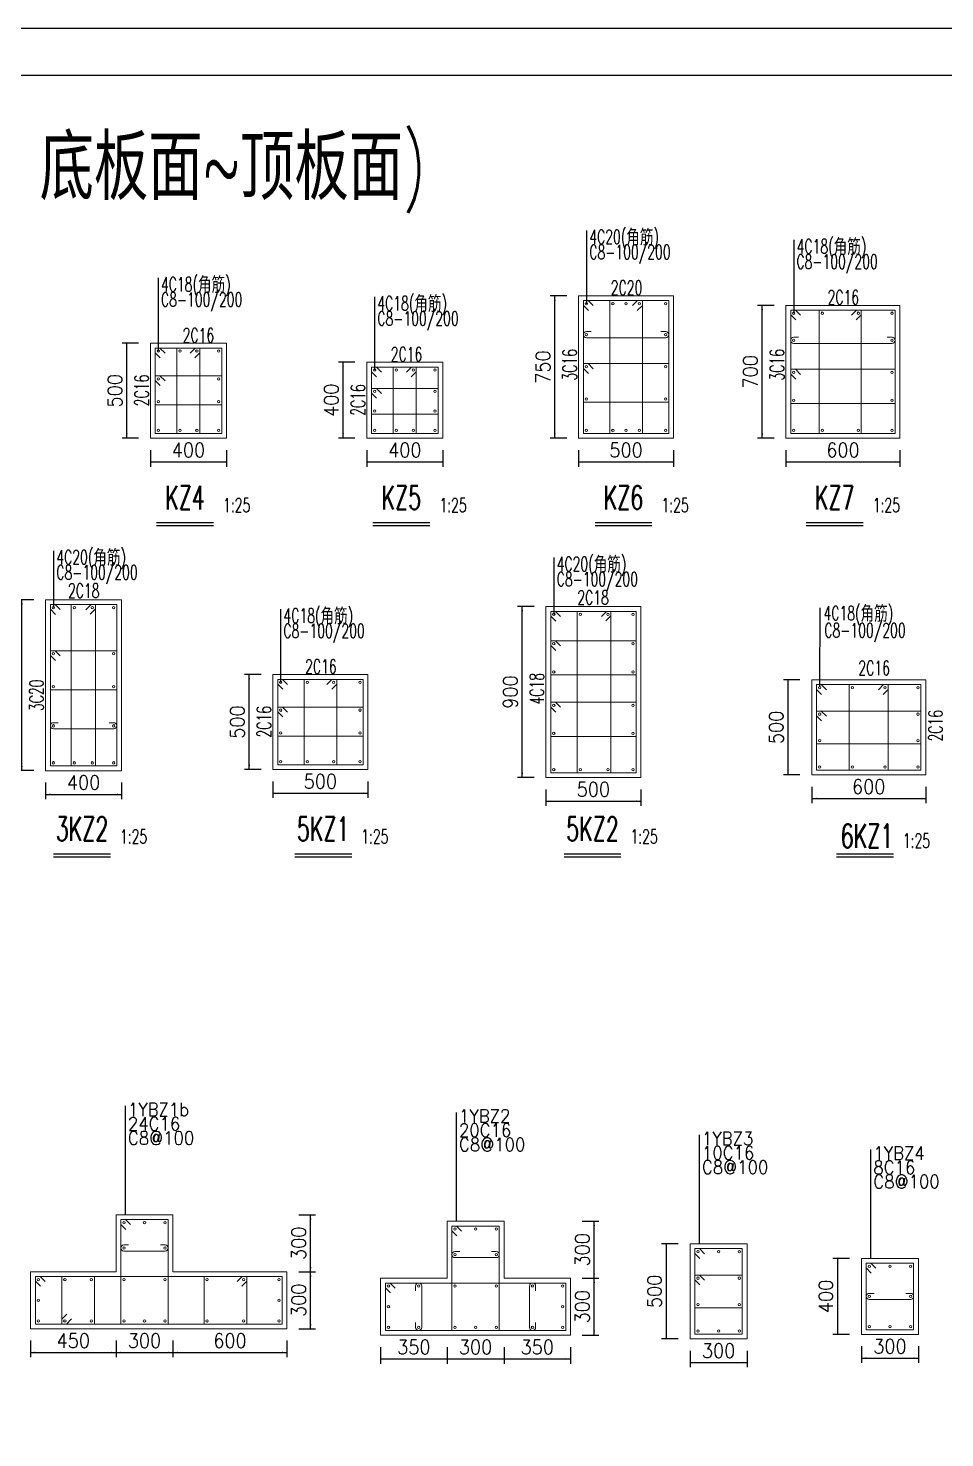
# Model space of a CAD drawing. Extents: x 292423 to 377252, y 106557 to 361882.
# Drawn here: x 311140 to 330456, y 332182 to 361882 of the extents above; entities that cross this region are included whole.
import ezdxf
from ezdxf.enums import TextEntityAlignment as Align

# ---------------------------------------------------------------- set-up
doc = ezdxf.new("R2010")
doc.units = 0
doc.header["$LTSCALE"] = 1000
for name, color, linetype in [('1508', 2, 'Continuous'), ('Note', 7, 'Continuous'), ('TEXT', 7, 'Continuous'), ('THICK', 6, 'Continuous'), ('THIN', 7, 'Continuous'), ('tk', 7, 'Continuous'), ('Y阴影', 254, 'Continuous'), ('柱', 2, 'Continuous')]:
    doc.layers.add(name, color=color, linetype=linetype)
for name, color, linetype, lineweight in [('REIN', 6, 'Continuous', 18), ('Z-柱大样外框', 7, 'ByLayer', 18), ('Z-详图标注', 3, 'Continuous', 18)]:
    doc.layers.add(name, color=color, linetype=linetype, lineweight=lineweight)
doc.styles.get("Standard").update_dxf_attribs({"font": 'standard'})
doc.dimstyles.get("Standard").update_dxf_attribs({"dimtxt": 300, "dimasz": 100, "dimexe": 100, "dimexo": 250, "dimgap": 100, "dimtad": 0, "dimtoh": 1, "dimdec": 0, "dimlfac": 0.25, "dimdsep": 46, "dimcen": 0.09, "dimclrt": 7, "dimadec": 0, "dimazin": 0, "dimtfac": 1, "dimtdec": 4, "dimtofl": 0, "dimtmove": 0, "dimatfit": 3, "dimfxl": 1, "dimtolj": 1, "dimtzin": 0, "dimarcsym": 0})

# ---------------------------------------------------------------- blocks, each defined once
blk = doc.blocks.new('*D283')
at = {"layer": 'Z-详图标注', "color": 0, "linetype": 'ByBlock', "lineweight": -2}
for p, q in [((316298, 346013), (316298, 345663)), ((318298, 346013), (318298, 345663)), ((316298, 345763), (318298, 345763))]:
    blk.add_line(p, q, dxfattribs=at)
for points in [[(316298, 345763), (316398, 345779), (316398, 345746)], [(318298, 345763), (318198, 345746), (318198, 345779)]]:
    blk.add_solid(points, dxfattribs=at)
at = {"layer": 'Z-详图标注', "color": 7, "linetype": 'Continuous', "lineweight": -2, "insert": (317298, 346013), "char_height": 300, "width": 566.67, "attachment_point": 5}
blk.add_mtext('500', dxfattribs=at)
blk = doc.blocks.new('*D340')
at = {"layer": 'Z-详图标注', "color": 0, "linetype": 'ByBlock', "lineweight": -2}
for p, q in [((316048, 348263), (315698, 348263)), ((315798, 346263), (315798, 348263)), ((316048, 346263), (315698, 346263))]:
    blk.add_line(p, q, dxfattribs=at)
for points in [[(315798, 348263), (315815, 348163), (315781, 348163)], [(315798, 346263), (315781, 346363), (315815, 346363)]]:
    blk.add_solid(points, dxfattribs=at)
at = {"layer": 'Z-详图标注', "color": 7, "linetype": 'Continuous', "lineweight": -2, "insert": (315548, 347263), "char_height": 300, "width": 566.67, "attachment_point": 5, "rotation": 90}
blk.add_mtext('500', dxfattribs=at)
blk = doc.blocks.new('*D439')
at = {"layer": 'Z-详图标注', "color": 0, "linetype": 'ByBlock', "lineweight": -2}
for p, q in [((322051, 345845), (322051, 345495)), ((324051, 345845), (324051, 345495)), ((322051, 345595), (324051, 345595))]:
    blk.add_line(p, q, dxfattribs=at)
for points in [[(322051, 345595), (322151, 345612), (322151, 345579)], [(324051, 345595), (323951, 345579), (323951, 345612)]]:
    blk.add_solid(points, dxfattribs=at)
at = {"layer": 'Z-详图标注', "color": 7, "linetype": 'Continuous', "lineweight": -2, "insert": (323051, 345845), "char_height": 300, "width": 566.67, "attachment_point": 5}
blk.add_mtext('500', dxfattribs=at)
blk = doc.blocks.new('*D43')
at = {"layer": 'Z-详图标注', "color": 0, "linetype": 'ByBlock', "lineweight": -2}
for p, q in [((321801, 349695), (321451, 349695)), ((321551, 346095), (321551, 349695)), ((321801, 346095), (321451, 346095))]:
    blk.add_line(p, q, dxfattribs=at)
for points in [[(321551, 349695), (321568, 349595), (321535, 349595)], [(321551, 346095), (321535, 346195), (321568, 346195)]]:
    blk.add_solid(points, dxfattribs=at)
at = {"layer": 'Z-详图标注', "color": 7, "linetype": 'Continuous', "lineweight": -2, "insert": (321301, 347895), "char_height": 300, "width": 556.67, "attachment_point": 5, "rotation": 90}
blk.add_mtext('900', dxfattribs=at)
blk = doc.blocks.new('*D384')
at = {"layer": 'Z-详图标注', "color": 0, "linetype": 'ByBlock', "lineweight": -2}
for p, q in [((327653, 345901), (327653, 345551)), ((330053, 345901), (330053, 345551)), ((327653, 345651), (330053, 345651))]:
    blk.add_line(p, q, dxfattribs=at)
for points in [[(327653, 345651), (327753, 345668), (327753, 345634)], [(330053, 345651), (329953, 345634), (329953, 345668)]]:
    blk.add_solid(points, dxfattribs=at)
at = {"layer": 'Z-详图标注', "color": 7, "linetype": 'Continuous', "lineweight": -2, "insert": (328853, 345901), "char_height": 300, "width": 556.67, "attachment_point": 5}
blk.add_mtext('600', dxfattribs=at)
blk = doc.blocks.new('*D859')
at = {"layer": 'Z-详图标注', "color": 0, "linetype": 'ByBlock', "lineweight": -2}
for p, q in [((327403, 348151), (327053, 348151)), ((327153, 346151), (327153, 348151)), ((327403, 346151), (327053, 346151))]:
    blk.add_line(p, q, dxfattribs=at)
for points in [[(327153, 348151), (327170, 348051), (327136, 348051)], [(327153, 346151), (327136, 346251), (327170, 346251)]]:
    blk.add_solid(points, dxfattribs=at)
at = {"layer": 'Z-详图标注', "color": 7, "linetype": 'Continuous', "lineweight": -2, "insert": (326903, 347151), "char_height": 300, "width": 566.67, "attachment_point": 5, "rotation": 90}
blk.add_mtext('500', dxfattribs=at)
blk = doc.blocks.new('*D721')
at = {"layer": 'Z-详图标注', "color": 0, "linetype": 'ByBlock', "lineweight": -2}
for p, q in [((318567, 334094), (318567, 333744)), ((318567, 333844), (319967, 333844)), ((319967, 334094), (319967, 333744))]:
    blk.add_line(p, q, dxfattribs=at)
for points in [[(318567, 333844), (318667, 333861), (318667, 333827)], [(319967, 333844), (319867, 333827), (319867, 333861)]]:
    blk.add_solid(points, dxfattribs=at)
at = {"layer": 'Z-详图标注', "color": 7, "linetype": 'Continuous', "lineweight": -2, "insert": (319267, 334094), "char_height": 300, "width": 566.67, "attachment_point": 5}
blk.add_mtext('350', dxfattribs=at)
blk = doc.blocks.new('*D332')
at = {"layer": 'Z-详图标注', "color": 0, "linetype": 'ByBlock', "lineweight": -2}
for p, q in [((319967, 334094), (319967, 333744)), ((319967, 333844), (321167, 333844)), ((321167, 334094), (321167, 333744))]:
    blk.add_line(p, q, dxfattribs=at)
for points in [[(319967, 333844), (320067, 333861), (320067, 333827)], [(321167, 333844), (321067, 333827), (321067, 333861)]]:
    blk.add_solid(points, dxfattribs=at)
at = {"layer": 'Z-详图标注', "color": 7, "linetype": 'Continuous', "lineweight": -2, "insert": (320567, 334094), "char_height": 300, "width": 566.67, "attachment_point": 5}
blk.add_mtext('300', dxfattribs=at)
blk = doc.blocks.new('*D820')
at = {"layer": 'Z-详图标注', "color": 0, "linetype": 'ByBlock', "lineweight": -2}
for p, q in [((321167, 334094), (321167, 333744)), ((321167, 333844), (322567, 333844)), ((322567, 334094), (322567, 333744))]:
    blk.add_line(p, q, dxfattribs=at)
for points in [[(321167, 333844), (321267, 333861), (321267, 333827)], [(322567, 333844), (322467, 333827), (322467, 333861)]]:
    blk.add_solid(points, dxfattribs=at)
at = {"layer": 'Z-详图标注', "color": 7, "linetype": 'Continuous', "lineweight": -2, "insert": (321867, 334094), "char_height": 300, "width": 566.67, "attachment_point": 5}
blk.add_mtext('350', dxfattribs=at)
blk = doc.blocks.new('*D432')
at = {"layer": 'Z-详图标注', "color": 0, "linetype": 'ByBlock', "lineweight": -2}
for p, q in [((322817, 335544), (323167, 335544)), ((323067, 334344), (323067, 335544)), ((322817, 334344), (323167, 334344))]:
    blk.add_line(p, q, dxfattribs=at)
for points in [[(323067, 335544), (323084, 335444), (323051, 335444)], [(323067, 334344), (323051, 334444), (323084, 334444)]]:
    blk.add_solid(points, dxfattribs=at)
at = {"layer": 'Z-详图标注', "color": 7, "linetype": 'Continuous', "lineweight": -2, "insert": (322817, 334944), "char_height": 300, "width": 566.67, "attachment_point": 5, "rotation": 90}
blk.add_mtext('300', dxfattribs=at)
blk = doc.blocks.new('*D492')
at = {"layer": 'Z-详图标注', "color": 0, "linetype": 'ByBlock', "lineweight": -2}
for p, q in [((322817, 336744), (323167, 336744)), ((323067, 335544), (323067, 336744)), ((322817, 335544), (323167, 335544))]:
    blk.add_line(p, q, dxfattribs=at)
for points in [[(323067, 336744), (323084, 336644), (323051, 336644)], [(323067, 335544), (323051, 335644), (323084, 335644)]]:
    blk.add_solid(points, dxfattribs=at)
at = {"layer": 'Z-详图标注', "color": 7, "linetype": 'Continuous', "lineweight": -2, "insert": (322817, 336144), "char_height": 300, "width": 566.67, "attachment_point": 5, "rotation": 90}
blk.add_mtext('300', dxfattribs=at)
blk = doc.blocks.new('*D98')
at = {"layer": 'Z-详图标注', "color": 0, "linetype": 'ByBlock', "lineweight": -2}
for p, q in [((328699, 334111), (328699, 333761)), ((328699, 333861), (329899, 333861)), ((329899, 334111), (329899, 333761))]:
    blk.add_line(p, q, dxfattribs=at)
for points in [[(328699, 333861), (328799, 333877), (328799, 333844)], [(329899, 333861), (329799, 333844), (329799, 333877)]]:
    blk.add_solid(points, dxfattribs=at)
at = {"layer": 'Z-详图标注', "color": 7, "linetype": 'Continuous', "lineweight": -2, "insert": (329299, 334111), "char_height": 300, "width": 566.67, "attachment_point": 5}
blk.add_mtext('300', dxfattribs=at)
blk = doc.blocks.new('*D595')
at = {"layer": 'Z-详图标注', "color": 0, "linetype": 'ByBlock', "lineweight": -2}
for p, q in [((328449, 335961), (328099, 335961)), ((328199, 334361), (328199, 335961)), ((328449, 334361), (328099, 334361))]:
    blk.add_line(p, q, dxfattribs=at)
for points in [[(328199, 335961), (328216, 335861), (328183, 335861)], [(328199, 334361), (328183, 334461), (328216, 334461)]]:
    blk.add_solid(points, dxfattribs=at)
at = {"layer": 'Z-详图标注', "color": 7, "linetype": 'Continuous', "lineweight": -2, "insert": (327949, 335161), "char_height": 300, "width": 576.67, "attachment_point": 5, "rotation": 90}
blk.add_mtext('400', dxfattribs=at)
blk = doc.blocks.new('*D440')
at = {"layer": 'Z-详图标注', "color": 0, "linetype": 'ByBlock', "lineweight": -2}
for p, q in [((325088, 334018), (325088, 333668)), ((326288, 334018), (326288, 333668)), ((325088, 333768), (326288, 333768))]:
    blk.add_line(p, q, dxfattribs=at)
for points in [[(325088, 333768), (325188, 333784), (325188, 333751)], [(326288, 333768), (326188, 333751), (326188, 333784)]]:
    blk.add_solid(points, dxfattribs=at)
at = {"layer": 'Z-详图标注', "color": 7, "linetype": 'Continuous', "lineweight": -2, "insert": (325688, 334018), "char_height": 300, "width": 566.67, "attachment_point": 5}
blk.add_mtext('300', dxfattribs=at)
blk = doc.blocks.new('*D44')
at = {"layer": 'Z-详图标注', "color": 0, "linetype": 'ByBlock', "lineweight": -2}
for p, q in [((324838, 336268), (324488, 336268)), ((324588, 334268), (324588, 336268)), ((324838, 334268), (324488, 334268))]:
    blk.add_line(p, q, dxfattribs=at)
for points in [[(324588, 336268), (324604, 336168), (324571, 336168)], [(324588, 334268), (324571, 334368), (324604, 334368)]]:
    blk.add_solid(points, dxfattribs=at)
at = {"layer": 'Z-详图标注', "color": 7, "linetype": 'Continuous', "lineweight": -2, "insert": (324338, 335268), "char_height": 300, "width": 566.67, "attachment_point": 5, "rotation": 90}
blk.add_mtext('500', dxfattribs=at)
blk = doc.blocks.new('*D546')
at = {"layer": 'Z-详图标注', "color": 0, "linetype": 'ByBlock', "lineweight": -2}
for p, q in [((311191, 334230), (311191, 333880)), ((312991, 334230), (312991, 333880)), ((311191, 333980), (312991, 333980))]:
    blk.add_line(p, q, dxfattribs=at)
for points in [[(311191, 333980), (311291, 333997), (311291, 333963)], [(312991, 333980), (312891, 333963), (312891, 333997)]]:
    blk.add_solid(points, dxfattribs=at)
at = {"layer": 'Z-详图标注', "color": 7, "linetype": 'Continuous', "lineweight": -2, "insert": (312091, 334230), "char_height": 300, "width": 576.67, "attachment_point": 5}
blk.add_mtext('450', dxfattribs=at)
blk = doc.blocks.new('*D155')
at = {"layer": 'Z-详图标注', "color": 0, "linetype": 'ByBlock', "lineweight": -2}
for p, q in [((312991, 334230), (312991, 333880)), ((314191, 334230), (314191, 333880)), ((312991, 333980), (314191, 333980))]:
    blk.add_line(p, q, dxfattribs=at)
for points in [[(312991, 333980), (313091, 333997), (313091, 333963)], [(314191, 333980), (314091, 333963), (314091, 333997)]]:
    blk.add_solid(points, dxfattribs=at)
at = {"layer": 'Z-详图标注', "color": 7, "linetype": 'Continuous', "lineweight": -2, "insert": (313591, 334230), "char_height": 300, "width": 566.67, "attachment_point": 5}
blk.add_mtext('300', dxfattribs=at)
blk = doc.blocks.new('*D650')
at = {"layer": 'Z-详图标注', "color": 0, "linetype": 'ByBlock', "lineweight": -2}
for p, q in [((314191, 334230), (314191, 333880)), ((316591, 334230), (316591, 333880)), ((314191, 333980), (316591, 333980))]:
    blk.add_line(p, q, dxfattribs=at)
for points in [[(314191, 333980), (314291, 333997), (314291, 333963)], [(316591, 333980), (316491, 333963), (316491, 333997)]]:
    blk.add_solid(points, dxfattribs=at)
at = {"layer": 'Z-详图标注', "color": 7, "linetype": 'Continuous', "lineweight": -2, "insert": (315391, 334230), "char_height": 300, "width": 556.67, "attachment_point": 5}
blk.add_mtext('600', dxfattribs=at)
blk = doc.blocks.new('*D86')
at = {"layer": 'Z-详图标注', "color": 0, "linetype": 'ByBlock', "lineweight": -2}
for p, q in [((316841, 335680), (317191, 335680)), ((317091, 334480), (317091, 335680)), ((316841, 334480), (317191, 334480))]:
    blk.add_line(p, q, dxfattribs=at)
for points in [[(317091, 335680), (317107, 335580), (317074, 335580)], [(317091, 334480), (317074, 334580), (317107, 334580)]]:
    blk.add_solid(points, dxfattribs=at)
at = {"layer": 'Z-详图标注', "color": 7, "linetype": 'Continuous', "lineweight": -2, "insert": (316841, 335080), "char_height": 300, "width": 566.67, "attachment_point": 5, "rotation": 90}
blk.add_mtext('300', dxfattribs=at)
blk = doc.blocks.new('*D584')
at = {"layer": 'Z-详图标注', "color": 0, "linetype": 'ByBlock', "lineweight": -2}
for p, q in [((316841, 336880), (317191, 336880)), ((317091, 335680), (317091, 336880)), ((316841, 335680), (317191, 335680))]:
    blk.add_line(p, q, dxfattribs=at)
for points in [[(317091, 336880), (317107, 336780), (317074, 336780)], [(317091, 335680), (317074, 335780), (317107, 335780)]]:
    blk.add_solid(points, dxfattribs=at)
at = {"layer": 'Z-详图标注', "color": 7, "linetype": 'Continuous', "lineweight": -2, "insert": (316841, 336280), "char_height": 300, "width": 566.67, "attachment_point": 5, "rotation": 90}
blk.add_mtext('300', dxfattribs=at)
blk = doc.blocks.new('*D686')
at = {"layer": 'Z-详图标注', "color": 0, "linetype": 'ByBlock', "lineweight": -2}
for p, q in [((311508, 345989), (311508, 345639)), ((311508, 345739), (313108, 345739)), ((313108, 345989), (313108, 345639))]:
    blk.add_line(p, q, dxfattribs=at)
for points in [[(311508, 345739), (311608, 345755), (311608, 345722)], [(313108, 345739), (313008, 345722), (313008, 345755)]]:
    blk.add_solid(points, dxfattribs=at)
at = {"layer": 'Z-详图标注', "color": 7, "linetype": 'Continuous', "lineweight": -2, "insert": (312308, 345989), "char_height": 300, "width": 576.67, "attachment_point": 5}
blk.add_mtext('400', dxfattribs=at)
blk = doc.blocks.new('*D306')
at = {"layer": 'Z-详图标注', "color": 0, "linetype": 'ByBlock', "lineweight": -2}
for p, q in [((311258, 349839), (310908, 349839)), ((311008, 346239), (311008, 349839)), ((311258, 346239), (310908, 346239))]:
    blk.add_line(p, q, dxfattribs=at)
for points in [[(311008, 349839), (311024, 349739), (310991, 349739)], [(311008, 346239), (310991, 346339), (311024, 346339)]]:
    blk.add_solid(points, dxfattribs=at)
at = {"layer": 'Z-详图标注', "color": 7, "linetype": 'Continuous', "lineweight": -2, "insert": (310758, 348039), "char_height": 300, "width": 556.67, "attachment_point": 5, "rotation": 90}
blk.add_mtext('900', dxfattribs=at)
blk = doc.blocks.new('A1tk')
at = {"layer": 'tk', "color": 5}
blk.add_lwpolyline([(0, 0), (0, 59400), (84100, 59400), (84100, 0)], close=True, dxfattribs=at)
at = {"layer": 'tk'}
blk.add_lwpolyline([(2500, 1000), (83100, 1000), (83100, 58400), (2500, 58400)], close=True, dxfattribs=at)
blk = doc.blocks.new('*D327')
at = {"layer": 'Z-详图标注', "color": 0, "linetype": 'ByBlock', "lineweight": -2}
for p, q in [((313717, 352993), (313717, 352643)), ((315317, 352993), (315317, 352643)), ((313717, 352743), (315317, 352743))]:
    blk.add_line(p, q, dxfattribs=at)
for points in [[(313717, 352743), (313817, 352760), (313817, 352726)], [(315317, 352743), (315217, 352726), (315217, 352760)]]:
    blk.add_solid(points, dxfattribs=at)
at = {"layer": 'Z-详图标注', "color": 7, "linetype": 'Continuous', "lineweight": -2, "insert": (314517, 352993), "char_height": 300, "width": 576.67, "attachment_point": 5}
blk.add_mtext('400', dxfattribs=at)
blk = doc.blocks.new('*D816')
at = {"layer": 'Z-详图标注', "color": 0, "linetype": 'ByBlock', "lineweight": -2}
for p, q in [((313467, 355243), (313117, 355243)), ((313217, 353243), (313217, 355243)), ((313467, 353243), (313117, 353243))]:
    blk.add_line(p, q, dxfattribs=at)
for points in [[(313217, 355243), (313234, 355143), (313201, 355143)], [(313217, 353243), (313201, 353343), (313234, 353343)]]:
    blk.add_solid(points, dxfattribs=at)
at = {"layer": 'Z-详图标注', "color": 7, "linetype": 'Continuous', "lineweight": -2, "insert": (312967, 354243), "char_height": 300, "width": 566.67, "attachment_point": 5, "rotation": 90}
blk.add_mtext('500', dxfattribs=at)
blk = doc.blocks.new('*D96')
at = {"layer": 'Z-详图标注', "color": 0, "linetype": 'ByBlock', "lineweight": -2}
for p, q in [((318276, 352993), (318276, 352643)), ((319876, 352993), (319876, 352643)), ((318276, 352743), (319876, 352743))]:
    blk.add_line(p, q, dxfattribs=at)
for points in [[(318276, 352743), (318376, 352760), (318376, 352726)], [(319876, 352743), (319776, 352726), (319776, 352760)]]:
    blk.add_solid(points, dxfattribs=at)
at = {"layer": 'Z-详图标注', "color": 7, "linetype": 'Continuous', "lineweight": -2, "insert": (319076, 352993), "char_height": 300, "width": 576.67, "attachment_point": 5}
blk.add_mtext('400', dxfattribs=at)
blk = doc.blocks.new('*D591')
at = {"layer": 'Z-详图标注', "color": 0, "linetype": 'ByBlock', "lineweight": -2}
for p, q in [((318026, 354843), (317676, 354843)), ((317776, 353243), (317776, 354843)), ((318026, 353243), (317676, 353243))]:
    blk.add_line(p, q, dxfattribs=at)
for points in [[(317776, 354843), (317793, 354743), (317760, 354743)], [(317776, 353243), (317760, 353343), (317793, 353343)]]:
    blk.add_solid(points, dxfattribs=at)
at = {"layer": 'Z-详图标注', "color": 7, "linetype": 'Continuous', "lineweight": -2, "insert": (317526, 354043), "char_height": 300, "width": 576.67, "attachment_point": 5, "rotation": 90}
blk.add_mtext('400', dxfattribs=at)
blk = doc.blocks.new('*D648')
at = {"layer": 'Z-详图标注', "color": 0, "linetype": 'ByBlock', "lineweight": -2}
for p, q in [((322739, 352993), (322739, 352643)), ((324739, 352993), (324739, 352643)), ((322739, 352743), (324739, 352743))]:
    blk.add_line(p, q, dxfattribs=at)
for points in [[(322739, 352743), (322839, 352760), (322839, 352726)], [(324739, 352743), (324639, 352726), (324639, 352760)]]:
    blk.add_solid(points, dxfattribs=at)
at = {"layer": 'Z-详图标注', "color": 7, "linetype": 'Continuous', "lineweight": -2, "insert": (323739, 352993), "char_height": 300, "width": 566.67, "attachment_point": 5}
blk.add_mtext('500', dxfattribs=at)
blk = doc.blocks.new('*D253')
at = {"layer": 'Z-详图标注', "color": 0, "linetype": 'ByBlock', "lineweight": -2}
for p, q in [((322489, 356243), (322139, 356243)), ((322239, 353243), (322239, 356243)), ((322489, 353243), (322139, 353243))]:
    blk.add_line(p, q, dxfattribs=at)
for points in [[(322239, 356243), (322255, 356143), (322222, 356143)], [(322239, 353243), (322222, 353343), (322255, 353343)]]:
    blk.add_solid(points, dxfattribs=at)
at = {"layer": 'Z-详图标注', "color": 7, "linetype": 'Continuous', "lineweight": -2, "insert": (321989, 354743), "char_height": 300, "width": 566.67, "attachment_point": 5, "rotation": 90}
blk.add_mtext('750', dxfattribs=at)
blk = doc.blocks.new('*D830')
at = {"layer": 'Z-详图标注', "color": 0, "linetype": 'ByBlock', "lineweight": -2}
for p, q in [((327109, 352993), (327109, 352643)), ((329509, 352993), (329509, 352643)), ((327109, 352743), (329509, 352743))]:
    blk.add_line(p, q, dxfattribs=at)
for points in [[(327109, 352743), (327209, 352760), (327209, 352726)], [(329509, 352743), (329409, 352726), (329409, 352760)]]:
    blk.add_solid(points, dxfattribs=at)
at = {"layer": 'Z-详图标注', "color": 7, "linetype": 'Continuous', "lineweight": -2, "insert": (328309, 352993), "char_height": 300, "width": 556.67, "attachment_point": 5}
blk.add_mtext('600', dxfattribs=at)
blk = doc.blocks.new('*D443')
at = {"layer": 'Z-详图标注', "color": 0, "linetype": 'ByBlock', "lineweight": -2}
for p, q in [((326859, 356043), (326509, 356043)), ((326609, 353243), (326609, 356043)), ((326859, 353243), (326509, 353243))]:
    blk.add_line(p, q, dxfattribs=at)
for points in [[(326609, 356043), (326625, 355943), (326592, 355943)], [(326609, 353243), (326592, 353343), (326625, 353343)]]:
    blk.add_solid(points, dxfattribs=at)
at = {"layer": 'Z-详图标注', "color": 7, "linetype": 'Continuous', "lineweight": -2, "insert": (326359, 354643), "char_height": 300, "width": 566.67, "attachment_point": 5, "rotation": 90}
blk.add_mtext('700', dxfattribs=at)

msp = doc.modelspace()

# ---------------------------------------------------------------- linework, layer by layer
at = {"layer": 'REIN', "color": 6}
for points in [[(322944.7, 355936.9), (322838.7, 356043), (322838.7, 356143), (324638.7, 356143), (324638.7, 353343), (322838.7, 353343), (322838.7, 356143), (322938.7, 356143), (323044.7, 356036.9)], [(323875.9, 356036.9), (323982, 356143), (324082, 356143), (324082, 353343), (323395.3, 353343), (323395.3, 356143), (324082, 356143), (324082, 356043), (323975.9, 355936.9)], [(327314.6, 355736.9), (327208.6, 355843), (327208.6, 355943), (329408.6, 355943), (329408.6, 353343), (327208.6, 353343), (327208.6, 355943), (327308.6, 355943), (327414.6, 355836.9)], [(328489.3, 355836.9), (328595.3, 355943), (328695.3, 355943), (328695.3, 353343), (327808.7, 353343), (327808.7, 355943), (328695.3, 355943), (328695.3, 355843), (328589.3, 355736.9)], [(313923.3, 354936.9), (313817.2, 355043), (313817.2, 355143), (315217.2, 355143), (315217.2, 353343), (313817.2, 353343), (313817.2, 355143), (313917.2, 355143), (314023.3, 355036.9)], [(314552.9, 355036.9), (314658.9, 355143), (314758.9, 355143), (314758.9, 353343), (314272.3, 353343), (314272.3, 355143), (314758.9, 355143), (314758.9, 355043), (314652.9, 354936.9)], [(318482.5, 354536.9), (318376.4, 354643), (318376.4, 354743), (319776.4, 354743), (319776.4, 353343), (318376.4, 353343), (318376.4, 354743), (318476.4, 354743), (318582.5, 354636.9)], [(319112, 354636.9), (319218.1, 354743), (319318.1, 354743), (319318.1, 353343), (318831.4, 353343), (318831.4, 354743), (319318.1, 354743), (319318.1, 354643), (319212, 354536.9)], [(322944.7, 354608.6), (322838.7, 354714.7), (322838.7, 354814.7), (324638.7, 354814.7), (324638.7, 354002.5), (322838.7, 354002.5), (322838.7, 354814.7), (322938.7, 354814.7), (323044.7, 354708.6)], [(327314.6, 354489.1), (327208.6, 354595.2), (327208.6, 354695.2), (329408.6, 354695.2), (329408.6, 353977.4), (327208.6, 353977.4), (327208.6, 354695.2), (327308.6, 354695.2), (327414.6, 354589.1)], [(313923.3, 354352.8), (313817.2, 354458.9), (313817.2, 354558.9), (315217.2, 354558.9), (315217.2, 353949.1), (313817.2, 353949.1), (313817.2, 354558.9), (313917.2, 354558.9), (314023.3, 354452.8)], [(318482.5, 354087.6), (318376.4, 354193.7), (318376.4, 354293.7), (319776.4, 354293.7), (319776.4, 353749.1), (318376.4, 353749.1), (318376.4, 354293.7), (318476.4, 354293.7), (318582.5, 354187.6)], [(311713.8, 349532.6), (311607.8, 349638.6), (311607.8, 349738.6), (313007.8, 349738.6), (313007.8, 346338.6), (311607.8, 346338.6), (311607.8, 349738.6), (311707.8, 349738.6), (311813.8, 349632.6)], [(312447.1, 349537.3), (312556.5, 349646.7), (312556.5, 349738.6), (312045.2, 349738.6), (312045.2, 346338.6), (312556.5, 346338.6), (312556.5, 349738.6), (312464.5, 349738.6), (312355.2, 349629.3)], [(322257.6, 349389.2), (322151.5, 349495.3), (322151.5, 349595.3), (323951.5, 349595.3), (323951.5, 346195.3), (322151.5, 346195.3), (322151.5, 349595.3), (322251.5, 349595.3), (322357.6, 349489.2)], [(323311.4, 349394), (323420.8, 349503.4), (323420.8, 349595.3), (322709.5, 349595.3), (322709.5, 346195.3), (323420.8, 346195.3), (323420.8, 349595.3), (323328.9, 349595.3), (323219.5, 349485.9)], [(322257.6, 348770.8), (322151.5, 348876.8), (322151.5, 348976.8), (323951.5, 348976.8), (323951.5, 348255.5), (322151.5, 348255.5), (322151.5, 348976.8), (322251.5, 348976.8), (322357.6, 348870.8)], [(311713.8, 348560.3), (311607.8, 348666.4), (311607.8, 348766.4), (313007.8, 348766.4), (313007.8, 347941.9), (311607.8, 347941.9), (311607.8, 348766.4), (311707.8, 348766.4), (311813.8, 348660.3)], [(316504, 347956.8), (316397.9, 348062.8), (316397.9, 348162.8), (318197.9, 348162.8), (318197.9, 346362.8), (316397.9, 346362.8), (316397.9, 348162.8), (316497.9, 348162.8), (316604, 348056.8)], [(317435.2, 348056.8), (317541.2, 348162.8), (317641.2, 348162.8), (317641.2, 346362.8), (316954.6, 346362.8), (316954.6, 348162.8), (317641.2, 348162.8), (317641.2, 348062.8), (317535.2, 347956.8)], [(327859.1, 347844.9), (327753.1, 347951), (327753.1, 348051), (329953.1, 348051), (329953.1, 346251), (327753.1, 346251), (327753.1, 348051), (327853.1, 348051), (327959.1, 347944.9)], [(329057, 347944.9), (329163.1, 348051), (329263.1, 348051), (329263.1, 346251), (328443.1, 346251), (328443.1, 348051), (329263.1, 348051), (329263.1, 347951), (329157, 347844.9)], [(316504, 347372.6), (316397.9, 347478.7), (316397.9, 347578.7), (318197.9, 347578.7), (318197.9, 346969), (316397.9, 346969), (316397.9, 347578.7), (316497.9, 347578.7), (316604, 347472.6)], [(322257.6, 347473.5), (322151.5, 347579.5), (322151.5, 347679.5), (323951.5, 347679.5), (323951.5, 346958.2), (322151.5, 346958.2), (322151.5, 347679.5), (322251.5, 347679.5), (322357.6, 347573.5)], [(327859.1, 347288.2), (327753.1, 347394.3), (327753.1, 347494.3), (329953.1, 347494.3), (329953.1, 346807.6), (327753.1, 346807.6), (327753.1, 347494.3), (327853.1, 347494.3), (327959.1, 347388.2)], [(313196.8, 336574), (313090.8, 336680.1), (313090.8, 336780.1), (314090.8, 336780.1), (314090.8, 334580.1), (313090.8, 334580.1), (313090.8, 336780.1), (313190.8, 336780.1), (313296.8, 336674)], [(320173.5, 336438), (320067.4, 336544.1), (320067.4, 336644.1), (321067.4, 336644.1), (321067.4, 334444.1), (320067.4, 334444.1), (320067.4, 336644.1), (320167.4, 336644.1), (320273.5, 336538)], [(325293.6, 335961.5), (325187.6, 336067.6), (325187.6, 336167.6), (326187.6, 336167.6), (326187.6, 334367.6), (325187.6, 334367.6), (325187.6, 336167.6), (325287.6, 336167.6), (325393.6, 336061.5)], [(325293.6, 335404.8), (325187.6, 335510.9), (325187.6, 335610.9), (326187.6, 335610.9), (326187.6, 334924.2), (325187.6, 334924.2), (325187.6, 335610.9), (325287.6, 335610.9), (325393.6, 335504.8)], [(328905.3, 335654.7), (328799.3, 335760.8), (328799.3, 335860.8), (329799.3, 335860.8), (329799.3, 334460.8), (328799.3, 334460.8), (328799.3, 335860.8), (328899.3, 335860.8), (329005.3, 335754.7)], [(311396.8, 335374), (311290.8, 335480.1), (311290.8, 335580.1), (316490.8, 335580.1), (316490.8, 334580.1), (311290.8, 334580.1), (311290.8, 335580.1), (311390.8, 335580.1), (311496.8, 335474)], [(312053.5, 334686.2), (311947.4, 334580.1), (311847.4, 334580.1), (311847.4, 335580.1), (312534.1, 335580.1), (312534.1, 334580.1), (311847.4, 334580.1), (311847.4, 334680.1), (311953.5, 334786.2)], [(315540.4, 335474), (315646.5, 335580.1), (315746.5, 335580.1), (315746.5, 334580.1), (314845.5, 334580.1), (314845.5, 335580.1), (315746.5, 335580.1), (315746.5, 335480.1), (315640.4, 335374)], [(318773.5, 335238), (318667.4, 335344.1), (318667.4, 335444.1), (322467.4, 335444.1), (322467.4, 334444.1), (318667.4, 334444.1), (318667.4, 335444.1), (318767.4, 335444.1), (318873.5, 335338)]]:
    msp.add_lwpolyline(points, dxfattribs=at)
for points in [[(322878.7, 356078, 1), (322928.7, 356078, 1)], [(323435.3, 356078, 1), (323485.3, 356078, 1)], [(323712.9, 356078, 1), (323762.9, 356078, 1)], [(323992, 356078, 1), (324042, 356078, 1)], [(324548.7, 356078, 1), (324598.7, 356078, 1)], [(327248.6, 355878, 1), (327298.6, 355878, 1)], [(327848.7, 355878, 1), (327898.7, 355878, 1)], [(328605.3, 355878, 1), (328655.3, 355878, 1)], [(329318.6, 355878, 1), (329368.6, 355878, 1)], [(322878.7, 355425.6, 1), (322928.7, 355425.6, 1)], [(324548.7, 355425.6, 1), (324598.7, 355425.6, 1)], [(327248.6, 355306.1, 1), (327298.6, 355306.1, 1)], [(329318.6, 355306.1, 1), (329368.6, 355306.1, 1)], [(313857.2, 355078, 1), (313907.2, 355078, 1)], [(314312.3, 355078, 1), (314362.3, 355078, 1)], [(314668.9, 355078, 1), (314718.9, 355078, 1)], [(315127.2, 355078, 1), (315177.2, 355078, 1)], [(318416.4, 354678, 1), (318466.4, 354678, 1)], [(318871.4, 354678, 1), (318921.4, 354678, 1)], [(319228.1, 354678, 1), (319278.1, 354678, 1)], [(319686.4, 354678, 1), (319736.4, 354678, 1)], [(322878.7, 354749.7, 1), (322928.7, 354749.7, 1)], [(324548.7, 354749.7, 1), (324598.7, 354749.7, 1)], [(327248.6, 354630.2, 1), (327298.6, 354630.2, 1)], [(329318.6, 354630.2, 1), (329368.6, 354630.2, 1)], [(313857.2, 354493.9, 1), (313907.2, 354493.9, 1)], [(315127.2, 354493.9, 1), (315177.2, 354493.9, 1)], [(313857.2, 354014.1, 1), (313907.2, 354014.1, 1)], [(315127.2, 354014.1, 1), (315177.2, 354014.1, 1)], [(318416.4, 354228.7, 1), (318466.4, 354228.7, 1)], [(319686.4, 354228.7, 1), (319736.4, 354228.7, 1)], [(322878.7, 354067.5, 1), (322928.7, 354067.5, 1)], [(324548.7, 354067.5, 1), (324598.7, 354067.5, 1)], [(327248.6, 354042.4, 1), (327298.6, 354042.4, 1)], [(329318.6, 354042.4, 1), (329368.6, 354042.4, 1)], [(318416.4, 353814.1, 1), (318466.4, 353814.1, 1)], [(319686.4, 353814.1, 1), (319736.4, 353814.1, 1)], [(313857.2, 353408, 1), (313907.2, 353408, 1)], [(314312.3, 353408, 1), (314362.3, 353408, 1)], [(314668.9, 353408, 1), (314718.9, 353408, 1)], [(315127.2, 353408, 1), (315177.2, 353408, 1)], [(318416.4, 353408, 1), (318466.4, 353408, 1)], [(318871.4, 353408, 1), (318921.4, 353408, 1)], [(319228.1, 353408, 1), (319278.1, 353408, 1)], [(319686.4, 353408, 1), (319736.4, 353408, 1)], [(322878.7, 353408, 1), (322928.7, 353408, 1)], [(323435.3, 353408, 1), (323485.3, 353408, 1)], [(323712.9, 353408, 1), (323762.9, 353408, 1)], [(323992, 353408, 1), (324042, 353408, 1)], [(324548.7, 353408, 1), (324598.7, 353408, 1)], [(327248.6, 353408, 1), (327298.6, 353408, 1)], [(327848.7, 353408, 1), (327898.7, 353408, 1)], [(328605.3, 353408, 1), (328655.3, 353408, 1)], [(329318.6, 353408, 1), (329368.6, 353408, 1)], [(311647.8, 349673.6, 1), (311697.8, 349673.6, 1)], [(312085.2, 349673.6, 1), (312135.2, 349673.6, 1)], [(312466.5, 349673.6, 1), (312516.5, 349673.6, 1)], [(312917.8, 349673.6, 1), (312967.8, 349673.6, 1)], [(322191.5, 349530.3, 1), (322241.5, 349530.3, 1)], [(322749.5, 349530.3, 1), (322799.5, 349530.3, 1)], [(323330.8, 349530.3, 1), (323380.8, 349530.3, 1)], [(323861.5, 349530.3, 1), (323911.5, 349530.3, 1)], [(311647.8, 348701.4, 1), (311697.8, 348701.4, 1)], [(312917.8, 348701.4, 1), (312967.8, 348701.4, 1)], [(322191.5, 348911.8, 1), (322241.5, 348911.8, 1)], [(323861.5, 348911.8, 1), (323911.5, 348911.8, 1)], [(316437.9, 348097.8, 1), (316487.9, 348097.8, 1)], [(316994.6, 348097.8, 1), (317044.6, 348097.8, 1)], [(317551.2, 348097.8, 1), (317601.2, 348097.8, 1)], [(318107.9, 348097.8, 1), (318157.9, 348097.8, 1)], [(322191.5, 348320.5, 1), (322241.5, 348320.5, 1)], [(323861.5, 348320.5, 1), (323911.5, 348320.5, 1)], [(311647.8, 348006.9, 1), (311697.8, 348006.9, 1)], [(312917.8, 348006.9, 1), (312967.8, 348006.9, 1)], [(327793.1, 347986, 1), (327843.1, 347986, 1)], [(328483.1, 347986, 1), (328533.1, 347986, 1)], [(329173.1, 347986, 1), (329223.1, 347986, 1)], [(329863.1, 347986, 1), (329913.1, 347986, 1)], [(316437.9, 347513.7, 1), (316487.9, 347513.7, 1)], [(318107.9, 347513.7, 1), (318157.9, 347513.7, 1)], [(322191.5, 347614.5, 1), (322241.5, 347614.5, 1)], [(323861.5, 347614.5, 1), (323911.5, 347614.5, 1)], [(311647.8, 347183.2, 1), (311697.8, 347183.2, 1)], [(312917.8, 347183.2, 1), (312967.8, 347183.2, 1)], [(327793.1, 347429.3, 1), (327843.1, 347429.3, 1)], [(329863.1, 347429.3, 1), (329913.1, 347429.3, 1)], [(316437.9, 347034, 1), (316487.9, 347034, 1)], [(318107.9, 347034, 1), (318157.9, 347034, 1)], [(322191.5, 347023.2, 1), (322241.5, 347023.2, 1)], [(323861.5, 347023.2, 1), (323911.5, 347023.2, 1)], [(327793.1, 346872.6, 1), (327843.1, 346872.6, 1)], [(329863.1, 346872.6, 1), (329913.1, 346872.6, 1)], [(311647.8, 346403.6, 1), (311697.8, 346403.6, 1)], [(312085.2, 346403.6, 1), (312135.2, 346403.6, 1)], [(312466.5, 346403.6, 1), (312516.5, 346403.6, 1)], [(312917.8, 346403.6, 1), (312967.8, 346403.6, 1)], [(316437.9, 346427.8, 1), (316487.9, 346427.8, 1)], [(316994.6, 346427.8, 1), (317044.6, 346427.8, 1)], [(317551.2, 346427.8, 1), (317601.2, 346427.8, 1)], [(318107.9, 346427.8, 1), (318157.9, 346427.8, 1)], [(327793.1, 346316, 1), (327843.1, 346316, 1)], [(328483.1, 346316, 1), (328533.1, 346316, 1)], [(329173.1, 346316, 1), (329223.1, 346316, 1)], [(329863.1, 346316, 1), (329913.1, 346316, 1)], [(322191.5, 346260.3, 1), (322241.5, 346260.3, 1)], [(322749.5, 346260.3, 1), (322799.5, 346260.3, 1)], [(323330.8, 346260.3, 1), (323380.8, 346260.3, 1)], [(323861.5, 346260.3, 1), (323911.5, 346260.3, 1)], [(313130.8, 336715.1, 1), (313180.8, 336715.1, 1)], [(313565.8, 336715.1, 1), (313615.8, 336715.1, 1)], [(314000.8, 336715.1, 1), (314050.8, 336715.1, 1)], [(320107.4, 336579.1, 1), (320157.4, 336579.1, 1)], [(320542.4, 336579.1, 1), (320592.4, 336579.1, 1)], [(320977.4, 336579.1, 1), (321027.4, 336579.1, 1)], [(313130.8, 336180.1, 1), (313180.8, 336180.1, 1)], [(314000.8, 336180.1, 1), (314050.8, 336180.1, 1)], [(320107.4, 336044.1, 1), (320157.4, 336044.1, 1)], [(320977.4, 336044.1, 1), (321027.4, 336044.1, 1)], [(325227.6, 336102.6, 1), (325277.6, 336102.6, 1)], [(325662.6, 336102.6, 1), (325712.6, 336102.6, 1)], [(326097.6, 336102.6, 1), (326147.6, 336102.6, 1)], [(328839.3, 335795.8, 1), (328889.3, 335795.8, 1)], [(329274.3, 335795.8, 1), (329324.3, 335795.8, 1)], [(329709.3, 335795.8, 1), (329759.3, 335795.8, 1)], [(311330.8, 335515.1, 1), (311380.8, 335515.1, 1)], [(311887.4, 335515.1, 1), (311937.4, 335515.1, 1)], [(312444.1, 335515.1, 1), (312494.1, 335515.1, 1)], [(313130.8, 335515.1, 1), (313180.8, 335515.1, 1)], [(314000.8, 335515.1, 1), (314050.8, 335515.1, 1)], [(314885.5, 335515.1, 1), (314935.5, 335515.1, 1)], [(315656.5, 335515.1, 1), (315706.5, 335515.1, 1)], [(316400.8, 335515.1, 1), (316450.8, 335515.1, 1)], [(318707.4, 335379.1, 1), (318757.4, 335379.1, 1)], [(319342.4, 335379.1, 1), (319392.4, 335379.1, 1)], [(320107.4, 335379.1, 1), (320157.4, 335379.1, 1)], [(320977.4, 335379.1, 1), (321027.4, 335379.1, 1)], [(321742.4, 335379.1, 1), (321792.4, 335379.1, 1)], [(322377.4, 335379.1, 1), (322427.4, 335379.1, 1)], [(325227.6, 335545.9, 1), (325277.6, 335545.9, 1)], [(326097.6, 335545.9, 1), (326147.6, 335545.9, 1)], [(311330.8, 335080.1, 1), (311380.8, 335080.1, 1)], [(316400.8, 335080.1, 1), (316450.8, 335080.1, 1)], [(328839.3, 335160.8, 1), (328889.3, 335160.8, 1)], [(329709.3, 335160.8, 1), (329759.3, 335160.8, 1)], [(318707.4, 334944.1, 1), (318757.4, 334944.1, 1)], [(322377.4, 334944.1, 1), (322427.4, 334944.1, 1)], [(325227.6, 334989.2, 1), (325277.6, 334989.2, 1)], [(326097.6, 334989.2, 1), (326147.6, 334989.2, 1)], [(311330.8, 334645.1, 1), (311380.8, 334645.1, 1)], [(311887.4, 334645.1, 1), (311937.4, 334645.1, 1)], [(312444.1, 334645.1, 1), (312494.1, 334645.1, 1)], [(313130.8, 334645.1, 1), (313180.8, 334645.1, 1)], [(313565.8, 334645.1, 1), (313615.8, 334645.1, 1)], [(314000.8, 334645.1, 1), (314050.8, 334645.1, 1)], [(314885.5, 334645.1, 1), (314935.5, 334645.1, 1)], [(315656.5, 334645.1, 1), (315706.5, 334645.1, 1)], [(316400.8, 334645.1, 1), (316450.8, 334645.1, 1)], [(318707.4, 334509.1, 1), (318757.4, 334509.1, 1)], [(319342.4, 334509.1, 1), (319392.4, 334509.1, 1)], [(320107.4, 334509.1, 1), (320157.4, 334509.1, 1)], [(320542.4, 334509.1, 1), (320592.4, 334509.1, 1)], [(320977.4, 334509.1, 1), (321027.4, 334509.1, 1)], [(321742.4, 334509.1, 1), (321792.4, 334509.1, 1)], [(322377.4, 334509.1, 1), (322427.4, 334509.1, 1)], [(325227.6, 334432.6, 1), (325277.6, 334432.6, 1)], [(325662.6, 334432.6, 1), (325712.6, 334432.6, 1)], [(326097.6, 334432.6, 1), (326147.6, 334432.6, 1)], [(328839.3, 334525.8, 1), (328889.3, 334525.8, 1)], [(329274.3, 334525.8, 1), (329324.3, 334525.8, 1)], [(329709.3, 334525.8, 1), (329759.3, 334525.8, 1)]]:
    msp.add_lwpolyline(points, format="xyb", close=True, dxfattribs=at)
for points in [[(324473.7, 355490.6), (324573.7, 355490.6, -1), (324573.7, 355360.6), (322903.7, 355360.6, -1), (322903.7, 355490.6), (323003.7, 355490.6)], [(329243.6, 355371.1), (329343.6, 355371.1, -1), (329343.6, 355241.1), (327273.6, 355241.1, -1), (327273.6, 355371.1), (327373.6, 355371.1)], [(312842.8, 347250.1), (312942.8, 347250.1, -1), (312942.8, 347120.1), (311672.8, 347120.1, -1), (311672.8, 347250.1), (311772.8, 347250.1)], [(313925.8, 336245.1), (314025.8, 336245.1, -1), (314025.8, 336115.1), (313155.8, 336115.1, -1), (313155.8, 336245.1), (313255.8, 336245.1)], [(320902.4, 336109.1), (321002.4, 336109.1, -1), (321002.4, 335979.1), (320132.4, 335979.1, -1), (320132.4, 336109.1), (320232.4, 336109.1)], [(319302.4, 335279.1), (319302.4, 335379.1, -1), (319432.4, 335379.1), (319432.4, 334509.1, -1), (319302.4, 334509.1), (319302.4, 334609.1)], [(321832.4, 334609.1), (321832.4, 334509.1, -1), (321702.4, 334509.1), (321702.4, 335379.1, -1), (321832.4, 335379.1), (321832.4, 335279.1)], [(329634.3, 335225.8), (329734.3, 335225.8, -1), (329734.3, 335095.8), (328864.3, 335095.8, -1), (328864.3, 335225.8), (328964.3, 335225.8)]]:
    msp.add_lwpolyline(points, format="xyb", dxfattribs=at)
at = {"layer": 'TEXT'}
msp.add_line((327819.2, 349666.3), (327818.1, 348011), dxfattribs=at)
at = {"layer": 'THICK'}
for points in [[(313845.9, 351467.8), (315045.9, 351467.8)], [(318405.1, 351467.8), (319605.1, 351467.8)], [(323084.5, 351467.8), (324284.5, 351467.8)], [(327536.8, 351467.8), (328736.8, 351467.8)], [(311674, 344487.6), (312874, 344487.6)], [(316757, 344487.6), (317957, 344487.6)], [(322431.8, 344487.6), (323631.8, 344487.6)], [(328171.2, 344487.6), (329371.2, 344487.6)]]:
    msp.add_lwpolyline(points, dxfattribs=at)
at = {"layer": 'THIN'}
for p, q in [((313845.9, 351402.8), (315045.9, 351402.8)), ((318405.1, 351402.8), (319605.1, 351402.8)), ((323084.5, 351402.8), (324284.5, 351402.8)), ((327536.8, 351402.8), (328736.8, 351402.8)), ((311674, 344422.6), (312874, 344422.6)), ((316757, 344422.6), (317957, 344422.6)), ((322431.8, 344422.6), (323631.8, 344422.6)), ((328171.2, 344422.6), (329371.2, 344422.6))]:
    msp.add_line(p, q, dxfattribs=at)
at = {"layer": 'Y阴影'}
for p, q in [((313190.8, 336875.1), (313190.8, 339175.1)), ((320167.4, 336739.1), (320167.4, 339039.1)), ((325287.6, 336262.6), (325287.6, 338562.6)), ((328899.3, 335955.8), (328899.3, 338255.8))]:
    msp.add_line(p, q, dxfattribs=at)
at = {"layer": 'Z-柱大样外框'}
for points in [[(324738.7, 356243), (324738.7, 353243), (322738.7, 353243), (322738.7, 356243)], [(329508.6, 356043), (329508.6, 353243), (327108.6, 353243), (327108.6, 356043)], [(315317.2, 355243), (315317.2, 353243), (313717.2, 353243), (313717.2, 355243)], [(319876.4, 354843), (319876.4, 353243), (318276.4, 353243), (318276.4, 354843)], [(313107.8, 349838.6), (313107.8, 346238.6), (311507.8, 346238.6), (311507.8, 349838.6)], [(324051.5, 349695.3), (324051.5, 346095.3), (322051.5, 346095.3), (322051.5, 349695.3)], [(318297.9, 348262.8), (318297.9, 346262.8), (316297.9, 346262.8), (316297.9, 348262.8)], [(327653.1, 348151), (330053.1, 348151), (330053.1, 346151), (327653.1, 346151)], [(311190.8, 335680.1), (311190.8, 334480.1), (316590.8, 334480.1), (316590.8, 335680.1), (314190.8, 335680.1), (314190.8, 336880.1), (312990.8, 336880.1), (312990.8, 335680.1), (311190.8, 335680.1)], [(318567.4, 335544.1), (318567.4, 334344.1), (322567.4, 334344.1), (322567.4, 335544.1), (321167.4, 335544.1), (321167.4, 336744.1), (319967.4, 336744.1), (319967.4, 335544.1), (318567.4, 335544.1)], [(325087.6, 336267.6), (325087.6, 334267.6), (326287.6, 334267.6), (326287.6, 336267.6), (325087.6, 336267.6)], [(328699.3, 335960.8), (328699.3, 334360.8), (329899.3, 334360.8), (329899.3, 335960.8), (328699.3, 335960.8)]]:
    msp.add_lwpolyline(points, close=True, dxfattribs=at)
at = {"layer": '柱'}
for p, q in [((322903.7, 357622.3), (322903.7, 356078)), ((327273.6, 357422.3), (327273.6, 355878)), ((313878, 356622.3), (313878, 355078)), ((318437.2, 356222.3), (318437.2, 354678)), ((311672.8, 350873.6), (311672.8, 349673.6)), ((322216.5, 350730.3), (322216.5, 349530.3)), ((316458.7, 349642.2), (316458.7, 348097.8))]:
    msp.add_line(p, q, dxfattribs=at)

# ---------------------------------------------------------------- block references
at = {"layer": '1508'}
msp.add_blockref('A1tk', (292422.6, 302482.4), dxfattribs=at)

# ---------------------------------------------------------------- texts
at = {"layer": 'Note', "color": 7, "width": 0.7}
msp.add_text('地 下 室 柱 配 筋 大 样 (标高：底板面~顶板面)', height=1200, dxfattribs=at).set_placement((306809.5, 358909), align=Align.MIDDLE)
at = {"layer": 'TEXT', "width": 0.7}
for s, p in [('KZ4', (314445.9, 351592.8)), ('KZ5', (319005.1, 351592.8)), ('KZ6', (323684.5, 351592.8)), ('KZ7', (328136.8, 351592.8)), ('3KZ2', (312274, 344612.6)), ('5KZ1', (317357, 344612.6)), ('5KZ2', (323031.8, 344612.6))]:
    msp.add_text(s, height=500, dxfattribs=at).set_placement(p, align=Align.BOTTOM_CENTER)
for p in [(315245.9, 351592.8), (319805.1, 351592.8), (324484.5, 351592.8), (328936.8, 351592.8), (313074, 344612.6), (318157, 344612.6), (323831.8, 344612.6)]:
    msp.add_text('1:25', height=300, dxfattribs=at).set_placement(p, align=Align.BOTTOM_LEFT)
at = {"layer": 'TEXT', "color": 2, "width": 0.7}
for s, p in [('4C18(角筋)', (327899.7, 349407.1)), ('C8-100/200', (327916.4, 349046.1)), ('2C16', (328634.4, 348252.7))]:
    msp.add_text(s, height=300, dxfattribs=at).set_placement(p)
msp.add_text('2C16', height=300, rotation=90, dxfattribs=at).set_placement((330408.7, 346853.9))
at = {"layer": 'TEXT', "color": 6, "width": 0.7}
for s, height, p in [('6KZ1', 500, (328262.5, 344612.6)), ('1:25', 300, (329571.2, 344612.6))]:
    msp.add_text(s, height=height, dxfattribs=at).set_placement(p)
at = {"layer": 'Y阴影'}
for s, p in [('1YBZ1b', (313240.8, 338875.1)), ('24C16', (313240.8, 338575.1)), ('1YBZ2', (320217.4, 338739.1)), ('C8@100', (313240.8, 338275.1)), ('20C16', (320217.4, 338439.1)), ('1YBZ3', (325337.6, 338262.6)), ('C8@100', (320217.4, 338139.1)), ('10C16', (325337.6, 337962.6)), ('1YBZ4', (328949.3, 337955.8)), ('C8@100', (325337.6, 337662.6)), ('8C16', (328949.3, 337655.8)), ('C8@100', (328949.3, 337355.8))]:
    msp.add_text(s, height=280, dxfattribs=at).set_placement(p, align=Align.BOTTOM_LEFT)
at = {"layer": '柱', "width": 0.7}
for s, p in [('4C20(角筋)', (322963.7, 357636.3)), ('C8-100/200', (322963.7, 357315.4)), ('4C18(角筋)', (327333.6, 357436.3)), ('C8-100/200', (327329.4, 357115.4)), ('4C18(角筋)', (313938, 356636.3)), ('C8-100/200', (313938, 356315.4)), ('4C18(角筋)', (318497.2, 356236.3)), ('C8-100/200', (318497.2, 355915.4)), ('4C20(角筋)', (311732.8, 350887.6)), ('4C20(角筋)', (322276.5, 350744.2)), ('C8-100/200', (311732.8, 350566.7)), ('C8-100/200', (322276.5, 350423.3)), ('4C18(角筋)', (316518.7, 349656.1)), ('C8-100/200', (316518.7, 349335.2))]:
    msp.add_text(s, height=300, dxfattribs=at).set_placement(p, align=Align.TOP_LEFT)
for s, p in [('2C20', (323416.6, 356263.2)), ('2C16', (327986.5, 356063.2)), ('2C16', (314395.2, 355263.2)), ('2C16', (318780.3, 354863.2)), ('2C18', (311979, 349881.1)), ('2C18', (322712.2, 349737.8)), ('2C16', (316975.8, 348283))]:
    msp.add_text(s, height=300, dxfattribs=at).set_placement(p)
for s, p in [('3C16', (322701.1, 354457.2)), ('3C16', (327070.9, 354457.2)), ('2C16', (313679.6, 353916.8)), ('2C16', (318238.8, 353716.8)), ('3C20', (311465.5, 347495)), ('4C18', (322009.3, 347632.9)), ('2C16', (316260.3, 346936.7))]:
    msp.add_text(s, height=300, rotation=90, dxfattribs=at).set_placement(p)

# ---------------------------------------------------------------- dimensions: what is measured, and where the dimension line sits
at = {"layer": 'Z-详图标注'}
for base, p1, p2, picture, middle in [((322238.7, 356243), (322738.7, 353243), (322738.7, 356243), '*D253', (321988.7, 354743)), ((326608.6, 356043), (327108.6, 353243), (327108.6, 356043), '*D443', (326358.6, 354643)), ((313217.2, 355243), (313717.2, 353243), (313717.2, 355243), '*D816', (312967.2, 354243)), ((317776.4, 354843), (318276.4, 353243), (318276.4, 354843), '*D591', (317526.4, 354043)), ((311007.8, 349838.6), (311507.8, 346238.6), (311507.8, 349838.6), '*D306', (310757.8, 348038.6)), ((321551.5, 349695.3), (322051.5, 346095.3), (322051.5, 349695.3), '*D43', (321301.5, 347895.3)), ((315797.9, 348262.8), (316297.9, 346262.8), (316297.9, 348262.8), '*D340', (315547.9, 347262.8)), ((327153.1, 348151), (327653.1, 346151), (327653.1, 348151), '*D859', (326903.1, 347151)), ((317090.8, 336880.1), (316590.8, 335680.1), (316590.8, 336880.1), '*D584', (316840.8, 336280.1)), ((323067.4, 336744.1), (322567.4, 335544.1), (322567.4, 336744.1), '*D492', (322817.4, 336144.1)), ((324587.6, 336267.6), (325087.6, 334267.6), (325087.6, 336267.6), '*D44', (324337.6, 335267.6)), ((328199.3, 335960.8), (328699.3, 334360.8), (328699.3, 335960.8), '*D595', (327949.3, 335160.8)), ((317090.8, 335680.1), (316590.8, 334480.1), (316590.8, 335680.1), '*D86', (316840.8, 335080.1)), ((323067.4, 335544.1), (322567.4, 334344.1), (322567.4, 335544.1), '*D432', (322817.4, 334944.1))]:
    dim = msp.add_linear_dim(base=base, p1=p1, p2=p2, angle=90, dimstyle='Standard', dxfattribs=at)
    dim.commit()
    dim.dimension.update_dxf_attribs({"geometry": picture, "text_midpoint": middle})
for base, p1, p2, picture, middle in [((315317.2, 352743), (313717.2, 353243), (315317.2, 353243), '*D327', (314517.2, 352993)), ((319876.4, 352743), (318276.4, 353243), (319876.4, 353243), '*D96', (319076.4, 352993)), ((324738.7, 352743), (322738.7, 353243), (324738.7, 353243), '*D648', (323738.7, 352993)), ((329508.6, 352743), (327108.6, 353243), (329508.6, 353243), '*D830', (328308.6, 352993)), ((313107.8, 345738.6), (311507.8, 346238.6), (313107.8, 346238.6), '*D686', (312307.8, 345988.6)), ((318297.9, 345762.8), (316297.9, 346262.8), (318297.9, 346262.8), '*D283', (317297.9, 346012.8)), ((324051.5, 345595.3), (322051.5, 346095.3), (324051.5, 346095.3), '*D439', (323051.5, 345845.3)), ((330053.1, 345651), (327653.1, 346151), (330053.1, 346151), '*D384', (328853.1, 345901)), ((312990.8, 333980.1), (311190.8, 334480.1), (312990.8, 334480.1), '*D546', (312090.8, 334230.1)), ((314190.8, 333980.1), (312990.8, 334480.1), (314190.8, 334480.1), '*D155', (313590.8, 334230.1)), ((316590.8, 333980.1), (314190.8, 334480.1), (316590.8, 334480.1), '*D650', (315390.8, 334230.1)), ((319967.4, 333844.1), (318567.4, 334344.1), (319967.4, 334344.1), '*D721', (319267.4, 334094.1)), ((321167.4, 333844.1), (319967.4, 334344.1), (321167.4, 334344.1), '*D332', (320567.4, 334094.1)), ((322567.4, 333844.1), (321167.4, 334344.1), (322567.4, 334344.1), '*D820', (321867.4, 334094.1)), ((326287.6, 333767.6), (325087.6, 334267.6), (326287.6, 334267.6), '*D440', (325687.6, 334017.6)), ((329899.3, 333860.8), (328699.3, 334360.8), (329899.3, 334360.8), '*D98', (329299.3, 334110.8))]:
    dim = msp.add_linear_dim(base=base, p1=p1, p2=p2, dimstyle='Standard', dxfattribs=at)
    dim.commit()
    dim.dimension.update_dxf_attribs({"geometry": picture, "text_midpoint": middle})

doc.saveas('drawing.dxf')
